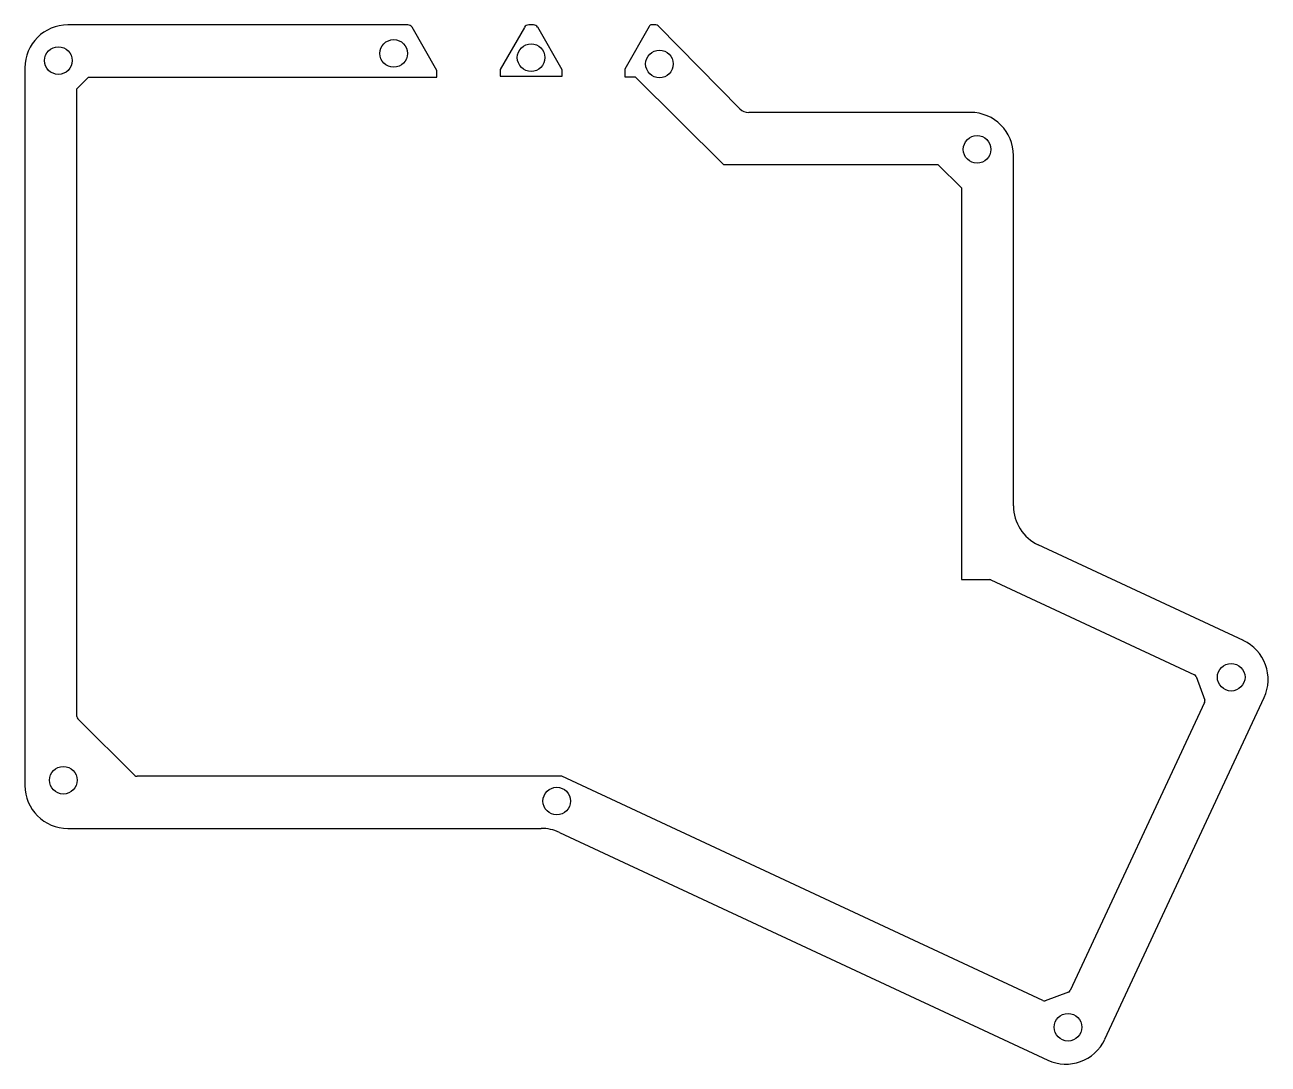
# Model space of a CAD drawing. Header units: millimetres. Extents: x 338 to 540, y 537 to 706.
import ezdxf

# ---------------------------------------------------------------- set-up
doc = ezdxf.new("R2010")
doc.units = ezdxf.units.MM

msp = doc.modelspace()

# ---------------------------------------------------------------- linework, layer by layer
at = {"color": 7, "linetype": 'Continuous', "lineweight": 25}
for p, q in [((400.27, 706.15), (344.88, 706.15)), ((405.01, 698.73), (400.97, 705.75)), ((419.28, 705.74), (415.34, 698.86)), ((420.74, 706.15), (419.97, 706.15)), ((425.45, 698.81), (421.44, 705.75)), ((439.58, 705.89), (435.62, 698.94)), ((440.7, 706.15), (440.02, 706.15)), ((454.39, 692.47), (441.06, 706)), ((337.88, 699.15), (337.88, 582.24)), ((435.62, 698.94), (435.62, 697.68)), ((346.37, 695.75), (348.26, 697.65)), ((348.26, 697.65), (405.01, 697.65)), ((405.01, 697.65), (405.01, 698.73)), ((415.34, 698.86), (415.34, 697.77)), ((415.34, 697.77), (425.45, 697.77)), ((425.45, 697.77), (425.45, 698.81)), ((435.62, 697.68), (437.33, 697.68)), ((437.33, 697.68), (451.73, 683.38)), ((346.37, 593.46), (346.37, 695.75)), ((491.97, 691.88), (455.82, 691.88)), ((498.97, 627.78), (498.97, 684.88)), ((451.73, 683.38), (486.65, 683.38)), ((486.65, 683.38), (490.47, 679.62)), ((490.47, 679.62), (490.47, 615.77)), ((536.42, 605.86), (503.01, 621.44)), ((490.47, 615.77), (495.05, 615.77)), ((495.26, 615.73), (528.47, 600.24)), ((528.73, 599.96), (530.12, 596.13)), ((530.1, 595.75), (508.22, 548.82)), ((513.84, 540.88), (539.8, 596.56)), ((355.82, 583.88), (346.52, 593.11)), ((425.35, 583.73), (356.17, 583.73)), ((503.73, 547.19), (425.35, 583.73)), ((344.88, 575.24), (422.01, 575.24)), ((424.97, 574.58), (504.54, 537.49)), ((507.94, 548.56), (504.11, 547.17))]:
    msp.add_line(p, q, dxfattribs=at)
for centre in [(397.98, 701.49), (420.37, 700.81), (343.34, 700.33), (441.28, 699.78), (493.04, 685.86), (534.44, 599.87), (344.14, 583.09), (424.55, 579.69), (507.85, 542.85)]:
    msp.add_circle(centre, 2.25, dxfattribs=at)
for centre, radius, start, end in [((344.88, 699.15), 7, 90, 180), ((400.27, 705.35), 0.8, 29.9358, 90), ((419.97, 705.35), 0.8, 90, 150.2395), ((420.74, 705.35), 0.8, 30.0461, 90), ((440.02, 705.65), 0.5, 90, 150.3042), ((440.7, 705.65), 0.5, 44.5953, 90), ((455.82, 693.88), 2, 224.5953, 270), ((491.97, 684.88), 7, 0, 90), ((505.97, 627.78), 7, 180, 245.0019), ((495.05, 615.27), 0.5, 65.0002, 90), ((533.46, 599.51), 7, 335.0002, 65.0019), ((528.26, 599.79), 0.5, 20.0136, 65.0002), ((529.65, 595.96), 0.5, 335.0002, 20.0136), ((346.87, 593.46), 0.5, 180, 225.2283), ((356.17, 584.23), 0.5, 225.2283, 270), ((344.88, 582.24), 7, 180, 270), ((422.01, 568.24), 7, 65.0046, 90), ((503.94, 547.64), 0.5, 245.0002, 290.0136), ((507.77, 549.03), 0.5, 290.0136, 335.0002), ((507.5, 543.83), 7, 245.0046, 335.0002)]:
    msp.add_arc(centre, radius, start, end, dxfattribs=at)

doc.saveas('drawing.dxf')
